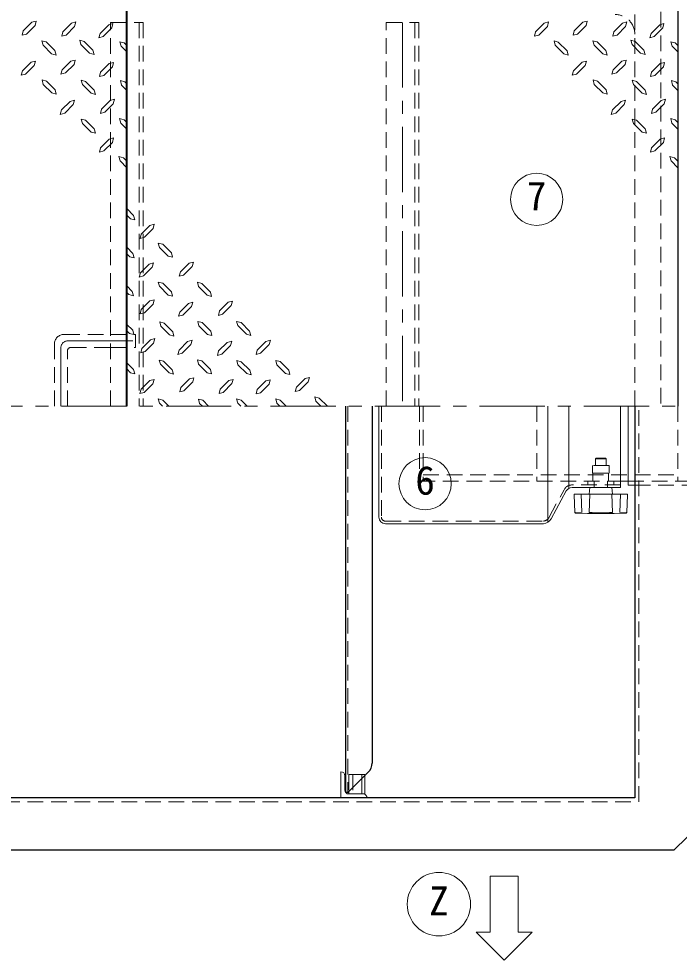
# Model space of a CAD drawing. Units: millimetres at full size, sheet at 1:10; details may follow other scales. Extents: x -2125 to 1925, y -1405 to 1405.
# Drawn here: x -329 to 177, y 321 to 1042 of the extents above; entities that cross this region are included whole.
import ezdxf
from ezdxf.enums import TextEntityAlignment as Align

# ---------------------------------------------------------------- set-up
doc = ezdxf.new("R2010")
doc.units = ezdxf.units.MM
doc.header["$LTSCALE"] = 10
doc.linetypes.add('CHAIN1', pattern=[8, 5, -1, 1, -1])
doc.linetypes.add('DASHED1', pattern=[1.8, 1.2, -0.6])
doc.layers.add('0-A', color=4, linetype='Continuous', lineweight=9)
doc.styles.add('ＭＳ ゴシック', font='')
doc.styles.get('ＭＳ ゴシック').set_extended_font_data('MS Gothic')

msp = doc.modelspace()

# ---------------------------------------------------------------- linework, layer by layer
at = {"layer": '0-A', "color": 1, "lineweight": 40}
msp.add_line((-245.8, 745.02), (-245.8, 1079.02), dxfattribs=at)
at = {"layer": '0-A', "color": 5, "lineweight": 25}
for p, q in [((176.2, 1079.02), (176.2, 745.02)), ((-78.05, 449.03), (-78.05, 745.02)), ((-58.05, 745.02), (-58.05, 471.68)), ((143.2, 745.02), (143.2, 445.02)), ((-76.55, 449.03), (-60.98, 464.61)), ((-76.55, 449.03), (-78.05, 449.03)), ((143.2, 445.02), (-1056.8, 445.02)), ((183.2, 415.02), (173.2, 405.02)), ((173.2, 405.02), (-1086.8, 405.02))]:
    msp.add_line(p, q, dxfattribs=at)
at = {"layer": '0-A', "linetype": 'DASHED1'}
for p, q in [((163.2, 1065.02), (163.2, 745.02)), ((-236.3, 1039.02), (-236.3, 745.02)), ((-25.3, 1039.02), (-25.3, 745.02)), ((143.2, 745.02), (143.2, 1045.02)), ((-258.3, 800.02), (-239.3, 800.02)), ((-239.3, 790.02), (-239.3, 800.02)), ((-258.3, 790.02), (-239.3, 790.02)), ((-50.8, 745.02), (-50.8, 660.03)), ((-21.8, 745.02), (-21.8, 687.74)), ((-18.8, 745.02), (-18.8, 687.74)), ((68.2, 745.02), (68.2, 687.74)), ((176.2, 745.02), (176.2, 687.74)), ((123.7, 699.74), (110.7, 699.74)), ((110.7, 699.74), (110.7, 693.74)), ((113.2, 704.74), (113.2, 699.74)), ((113.2, 704.74), (121.2, 704.74)), ((123.7, 699.74), (123.7, 693.74)), ((-18.8, 692.47), (176.2, 692.47)), ((110.7, 693.74), (123.7, 693.74)), ((111.2, 693.74), (111.2, 687.74)), ((123.2, 693.74), (123.2, 687.74)), ((-21.8, 687.74), (132.2, 687.74)), ((107.2, 687.74), (107.2, 684.74)), ((112.2, 682.74), (112.2, 687.74)), ((122.2, 682.74), (122.2, 687.74)), ((127.2, 687.74), (127.2, 684.74)), ((138.2, 687.74), (222.2, 687.74)), ((77.31, 659.62), (89.03, 681.1)), ((132.2, 684.74), (95.17, 684.74)), ((143.2, 684.52), (183.2, 684.52)), ((-47.8, 657.03), (73.25, 657.03)), ((-72.8, 463.02), (-72.8, 448.02)), ((-65.8, 463.02), (-65.8, 459.78))]:
    msp.add_line(p, q, dxfattribs=at)
at = {"layer": '0-A'}
for p, q in [((-325.12, 1032.5), (-318.51, 1039.12)), ((-318.51, 1039.12), (-315.25, 1040.06)), ((-315.25, 1040.06), (-316.09, 1036.7)), ((-294.88, 1031.77), (-288.27, 1038.49)), ((-288.27, 1038.49), (-284.91, 1039.33)), ((-284.91, 1039.33), (-285.85, 1035.97)), ((67.27, 1031.77), (73.88, 1038.49)), ((73.88, 1038.49), (77.14, 1039.33)), ((77.14, 1039.33), (76.3, 1035.97)), ((96.88, 1032.5), (103.49, 1039.12)), ((103.49, 1039.12), (106.75, 1040.06)), ((106.75, 1040.06), (105.91, 1036.7)), ((127.12, 1031.77), (133.73, 1038.49)), ((133.73, 1038.49), (137.09, 1039.33)), ((137.09, 1039.33), (136.15, 1035.97)), ((-325.12, 1032.5), (-326.07, 1029.14)), ((-322.71, 1030.09), (-316.09, 1036.7)), ((-294.88, 1031.77), (-295.72, 1028.51)), ((-292.36, 1029.35), (-285.85, 1035.97)), ((-266.32, 1030.61), (-259.71, 1037.23)), ((-263.91, 1028.2), (-257.29, 1034.81)), ((-259.71, 1037.23), (-256.45, 1038.17)), ((-256.45, 1038.17), (-257.29, 1034.81)), ((67.27, 1031.77), (66.32, 1028.51)), ((69.68, 1029.35), (76.3, 1035.97)), ((96.88, 1032.5), (95.93, 1029.14)), ((99.29, 1030.09), (105.91, 1036.7)), ((127.12, 1031.77), (126.28, 1028.51)), ((129.64, 1029.35), (136.15, 1035.97)), ((155.68, 1030.61), (162.29, 1037.23)), ((158.09, 1028.2), (164.71, 1034.81)), ((162.29, 1037.23), (165.55, 1038.17)), ((165.55, 1038.17), (164.71, 1034.81)), ((-322.71, 1030.09), (-326.07, 1029.14)), ((-307.59, 1024), (-310.95, 1024.94)), ((-310, 1021.58), (-310.95, 1024.94)), ((-307.59, 1024), (-300.97, 1017.38)), ((-292.36, 1029.35), (-295.72, 1028.51)), ((-278.5, 1024.42), (-281.76, 1025.36)), ((-280.92, 1022), (-281.76, 1025.36)), ((-278.5, 1024.42), (-271.78, 1017.8)), ((-266.32, 1030.61), (-267.27, 1027.25)), ((-263.91, 1028.2), (-267.27, 1027.25)), ((-247.84, 1023.37), (-251.2, 1024.21)), ((-250.26, 1020.85), (-251.2, 1024.21)), ((69.68, 1029.35), (66.32, 1028.51)), ((84.59, 1023.89), (81.34, 1024.84)), ((82.18, 1021.48), (81.34, 1024.84)), ((84.59, 1023.89), (91.31, 1017.28)), ((99.29, 1030.09), (95.93, 1029.14)), ((114.41, 1024), (111.05, 1024.94)), ((112, 1021.58), (111.05, 1024.94)), ((114.41, 1024), (121.03, 1017.38)), ((129.64, 1029.35), (126.28, 1028.51)), ((143.5, 1024.42), (140.24, 1025.36)), ((141.08, 1022), (140.24, 1025.36)), ((143.5, 1024.42), (150.22, 1017.8)), ((155.68, 1030.61), (154.73, 1027.25)), ((158.09, 1028.2), (154.73, 1027.25)), ((174.16, 1023.37), (170.8, 1024.21)), ((171.74, 1020.85), (170.8, 1024.21)), ((-310, 1021.58), (-303.39, 1014.97)), ((-300.97, 1017.38), (-300.03, 1014.02)), ((-280.92, 1022), (-274.3, 1015.39)), ((-271.78, 1017.8), (-270.94, 1014.44)), ((-250.26, 1020.85), (-245.8, 1016.39)), ((-247.84, 1023.37), (-245.8, 1021.32)), ((82.18, 1021.48), (88.79, 1014.86)), ((91.31, 1017.28), (92.15, 1014.02)), ((112, 1021.58), (118.61, 1014.97)), ((121.03, 1017.38), (121.97, 1014.02)), ((141.08, 1022), (147.7, 1015.39)), ((150.22, 1017.8), (151.06, 1014.44)), ((171.74, 1020.85), (176.2, 1016.39)), ((174.16, 1023.37), (176.2, 1021.32)), ((-300.03, 1014.02), (-303.39, 1014.97)), ((-270.94, 1014.44), (-274.3, 1015.39)), ((92.15, 1014.02), (88.79, 1014.86)), ((121.97, 1014.02), (118.61, 1014.97)), ((151.06, 1014.44), (147.7, 1015.39)), ((-323.34, 999.43), (-316.72, 1006.04)), ((-295.3, 1002.68), (-296.25, 999.32)), ((-295.3, 1002.68), (-288.69, 1009.3)), ((-292.89, 1000.27), (-286.27, 1006.88)), ((-265.9, 1000.79), (-259.29, 1007.51)), ((-263.38, 998.38), (-256.87, 1004.99)), ((-259.29, 1007.51), (-255.93, 1008.35)), ((-255.93, 1008.35), (-256.87, 1004.99)), ((98.66, 999.43), (105.28, 1006.04)), ((126.7, 1002.68), (125.75, 999.32)), ((126.7, 1002.68), (133.31, 1009.3)), ((129.11, 1000.27), (135.73, 1006.88)), ((156.1, 1000.79), (162.71, 1007.51)), ((158.62, 998.38), (165.13, 1004.99)), ((162.71, 1007.51), (166.07, 1008.35)), ((166.07, 1008.35), (165.13, 1004.99)), ((-325.75, 1001.84), (-326.7, 998.48)), ((-323.34, 999.43), (-326.7, 998.48)), ((-292.89, 1000.27), (-296.25, 999.32)), ((-265.9, 1000.79), (-266.74, 997.54)), ((-263.38, 998.38), (-266.74, 997.54)), ((96.25, 1001.84), (95.3, 998.48)), ((98.66, 999.43), (95.3, 998.48)), ((129.11, 1000.27), (125.75, 999.32)), ((156.1, 1000.79), (155.26, 997.54)), ((158.62, 998.38), (155.26, 997.54)), ((-309.79, 991.55), (-310.74, 994.91)), ((-307.38, 993.97), (-310.74, 994.91)), ((-309.79, 991.55), (-303.28, 984.94)), ((-307.38, 993.97), (-300.76, 987.35)), ((-277.45, 993.86), (-280.71, 994.7)), ((-279.87, 991.34), (-280.71, 994.7)), ((-279.87, 991.34), (-273.25, 984.73)), ((-277.45, 993.86), (-270.73, 987.14)), ((-249.94, 991.03), (-250.78, 994.39)), ((-247.42, 993.55), (-250.78, 994.39)), ((-249.94, 991.03), (-245.8, 986.88)), ((-247.42, 993.55), (-245.8, 991.92)), ((112.21, 991.55), (111.26, 994.91)), ((114.62, 993.97), (111.26, 994.91)), ((112.21, 991.55), (118.72, 984.94)), ((114.62, 993.97), (121.24, 987.35)), ((144.55, 993.86), (141.29, 994.7)), ((142.13, 991.34), (141.29, 994.7)), ((142.13, 991.34), (148.75, 984.73)), ((144.55, 993.86), (151.27, 987.14)), ((172.06, 991.03), (171.22, 994.39)), ((174.58, 993.55), (171.22, 994.39)), ((172.06, 991.03), (176.2, 986.88)), ((174.58, 993.55), (176.2, 991.92)), ((-299.92, 983.99), (-303.28, 984.94)), ((-300.76, 987.35), (-299.92, 983.99)), ((-269.89, 983.89), (-273.25, 984.73)), ((-270.73, 987.14), (-269.89, 983.89)), ((122.08, 983.99), (118.72, 984.94)), ((121.24, 987.35), (122.08, 983.99)), ((152.11, 983.89), (148.75, 984.73)), ((151.27, 987.14), (152.11, 983.89)), ((-295.83, 971.92), (-289.21, 978.53)), ((-293.41, 969.5), (-286.8, 976.12)), ((-265.27, 972.55), (-258.66, 979.27)), ((-262.75, 970.13), (-256.24, 976.75)), ((-258.66, 979.27), (-255.3, 980.11)), ((-255.3, 980.11), (-256.24, 976.75)), ((126.17, 971.92), (132.79, 978.53)), ((128.59, 969.5), (135.2, 976.12)), ((156.73, 972.55), (163.34, 979.27)), ((159.25, 970.13), (165.76, 976.75)), ((163.34, 979.27), (166.7, 980.11)), ((166.7, 980.11), (165.76, 976.75)), ((-295.83, 971.92), (-296.77, 968.56)), ((-293.41, 969.5), (-296.77, 968.56)), ((-265.27, 972.55), (-266.11, 969.29)), ((-262.75, 970.13), (-266.11, 969.29)), ((126.17, 971.92), (125.23, 968.56)), ((128.59, 969.5), (125.23, 968.56)), ((156.73, 972.55), (155.89, 969.29)), ((159.25, 970.13), (155.89, 969.29)), ((-277.45, 964.04), (-280.81, 964.88)), ((-279.87, 961.52), (-280.81, 964.88)), ((-279.87, 961.52), (-273.25, 955.01)), ((-277.45, 964.04), (-270.84, 957.43)), ((-250.36, 961.94), (-251.31, 965.3)), ((-247.95, 964.46), (-251.31, 965.3)), ((-250.36, 961.94), (-245.8, 957.19)), ((-247.95, 964.46), (-245.8, 962.31)), ((144.55, 964.04), (141.19, 964.88)), ((142.13, 961.52), (141.19, 964.88)), ((142.13, 961.52), (148.75, 955.01)), ((144.55, 964.04), (151.16, 957.43)), ((171.64, 961.94), (170.69, 965.3)), ((174.05, 964.46), (170.69, 965.3)), ((171.64, 961.94), (176.2, 957.19)), ((174.05, 964.46), (176.2, 962.31)), ((-269.89, 954.07), (-273.25, 955.01)), ((-270.84, 957.43), (-269.89, 954.07)), ((152.11, 954.07), (148.75, 955.01)), ((151.16, 957.43), (152.11, 954.07)), ((-265.9, 942.94), (-259.29, 949.55)), ((-263.38, 940.52), (-256.87, 947.14)), ((-259.29, 949.55), (-255.93, 950.5)), ((-255.93, 950.5), (-256.87, 947.14)), ((156.1, 942.94), (162.71, 949.55)), ((158.62, 940.52), (165.13, 947.14)), ((162.71, 949.55), (166.07, 950.5)), ((166.07, 950.5), (165.13, 947.14)), ((-265.9, 942.94), (-266.74, 939.58)), ((-263.38, 940.52), (-266.74, 939.58)), ((156.1, 942.94), (155.26, 939.58)), ((158.62, 940.52), (155.26, 939.58)), ((-250.89, 932.86), (-251.83, 936.22)), ((-248.47, 935.38), (-251.83, 936.22)), ((-250.89, 932.86), (-245.8, 927.56)), ((-248.47, 935.38), (-245.8, 932.7)), ((171.11, 932.86), (170.17, 936.22)), ((173.53, 935.38), (170.17, 936.22)), ((171.11, 932.86), (176.2, 927.56)), ((173.53, 935.38), (176.2, 932.7)), ((-240.7, 891.18), (-245.8, 896.47)), ((-243.12, 888.66), (-245.8, 891.34)), ((-243.12, 888.66), (-239.76, 887.82)), ((-240.7, 891.18), (-239.76, 887.82)), ((-228.21, 883.51), (-234.72, 876.9)), ((-225.69, 881.1), (-232.3, 874.48)), ((-228.21, 883.51), (-224.85, 884.46)), ((-225.69, 881.1), (-224.85, 884.46)), ((-235.66, 873.54), (-234.72, 876.9)), ((-232.3, 874.48), (-235.66, 873.54)), ((-241.23, 862.09), (-245.8, 866.84)), ((-221.7, 869.97), (-218.34, 869.02)), ((-220.75, 866.61), (-221.7, 869.97)), ((-214.14, 859.99), (-220.75, 866.61)), ((-211.72, 862.51), (-218.34, 869.02)), ((-243.64, 859.57), (-245.8, 861.73)), ((-243.64, 859.57), (-240.28, 858.73)), ((-241.23, 862.09), (-240.28, 858.73)), ((-214.14, 859.99), (-210.78, 859.15)), ((-211.72, 862.51), (-210.78, 859.15)), ((-228.84, 853.9), (-235.35, 847.29)), ((-226.32, 851.49), (-232.93, 844.77)), ((-228.84, 853.9), (-225.48, 854.74)), ((-226.32, 851.49), (-225.48, 854.74)), ((-198.18, 854.53), (-204.79, 847.92)), ((-195.76, 852.12), (-202.38, 845.5)), ((-198.18, 854.53), (-194.82, 855.48)), ((-195.76, 852.12), (-194.82, 855.48)), ((-236.29, 843.93), (-235.35, 847.29)), ((-232.93, 844.77), (-236.29, 843.93)), ((-241.65, 833.01), (-245.8, 837.16)), ((-221.7, 840.15), (-218.34, 839.31)), ((-220.86, 836.89), (-221.7, 840.15)), ((-214.14, 830.17), (-220.86, 836.89)), ((-211.72, 832.69), (-218.34, 839.31)), ((-191.67, 840.04), (-188.31, 839.1)), ((-190.83, 836.68), (-191.67, 840.04)), ((-184.21, 830.07), (-190.83, 836.68)), ((-181.8, 832.48), (-188.31, 839.1)), ((-244.17, 830.49), (-245.8, 832.12)), ((-244.17, 830.49), (-240.81, 829.65)), ((-241.65, 833.01), (-240.81, 829.65)), ((-214.14, 830.17), (-210.88, 829.33)), ((-211.72, 832.69), (-210.88, 829.33)), ((-184.21, 830.07), (-180.85, 829.12)), ((-181.8, 832.48), (-180.85, 829.12)), ((-228.21, 825.66), (-234.72, 819.04)), ((-225.69, 823.24), (-232.3, 816.52)), ((-228.21, 825.66), (-224.85, 826.5)), ((-225.69, 823.24), (-224.85, 826.5)), ((-198.7, 823.77), (-205.32, 817.15)), ((-198.7, 823.77), (-195.34, 824.71)), ((-196.29, 821.35), (-195.34, 824.71)), ((-168.25, 824.61), (-174.87, 817.99)), ((-168.25, 824.61), (-164.89, 825.55)), ((-165.84, 822.19), (-164.89, 825.55)), ((-235.66, 815.68), (-234.72, 819.04)), ((-232.3, 816.52), (-235.66, 815.68)), ((-196.29, 821.35), (-202.9, 814.74)), ((-241.33, 803.19), (-245.8, 807.65)), ((-220.65, 809.59), (-217.29, 808.65)), ((-219.81, 806.23), (-220.65, 809.59)), ((-210.67, 802.03), (-217.29, 808.65)), ((-191.56, 810.01), (-188.2, 809.07)), ((-190.62, 806.65), (-191.56, 810.01)), ((-181.59, 802.45), (-188.2, 809.07)), ((-161.74, 810.01), (-158.38, 809.17)), ((-160.9, 806.76), (-161.74, 810.01)), ((-151.77, 802.56), (-158.38, 809.17)), ((-243.75, 800.67), (-245.8, 802.72)), ((-243.75, 800.67), (-240.39, 799.83)), ((-241.33, 803.19), (-240.39, 799.83)), ((-213.09, 799.62), (-219.81, 806.23)), ((-210.67, 802.03), (-209.83, 798.67)), ((-184, 800.04), (-190.62, 806.65)), ((-181.59, 802.45), (-180.64, 799.09)), ((-154.18, 800.14), (-160.9, 806.76)), ((-151.77, 802.56), (-150.93, 799.2)), ((-227.68, 795.84), (-234.3, 789.22)), ((-225.27, 793.42), (-231.88, 786.81)), ((-227.68, 795.84), (-224.32, 796.78)), ((-225.27, 793.42), (-224.32, 796.78)), ((-213.09, 799.62), (-209.83, 798.67)), ((-199.23, 794.68), (-205.74, 788.07)), ((-199.23, 794.68), (-195.87, 795.52)), ((-196.71, 792.27), (-195.87, 795.52)), ((-184, 800.04), (-180.64, 799.09)), ((-168.88, 793.95), (-175.5, 787.33)), ((-168.88, 793.95), (-165.52, 794.89)), ((-166.47, 791.53), (-165.52, 794.89)), ((-154.18, 800.14), (-150.93, 799.2)), ((-139.27, 794.68), (-145.89, 788.07)), ((-139.27, 794.68), (-135.91, 795.52)), ((-136.86, 792.27), (-135.91, 795.52)), ((-235.14, 785.86), (-234.3, 789.22)), ((-231.88, 786.81), (-235.14, 785.86)), ((-206.68, 784.71), (-205.74, 788.07)), ((-196.71, 792.27), (-203.32, 785.55)), ((-176.34, 783.97), (-175.5, 787.33)), ((-166.47, 791.53), (-173.08, 784.92)), ((-146.73, 784.71), (-145.89, 788.07)), ((-136.86, 792.27), (-143.47, 785.55)), ((-221.07, 780.4), (-217.71, 779.56)), ((-220.12, 777.15), (-221.07, 780.4)), ((-211.09, 772.95), (-217.71, 779.56)), ((-203.32, 785.55), (-206.68, 784.71)), ((-191.67, 780.61), (-188.31, 779.67)), ((-190.83, 777.25), (-191.67, 780.61)), ((-181.8, 773.16), (-188.31, 779.67)), ((-173.08, 784.92), (-176.34, 783.97)), ((-161.53, 779.98), (-158.17, 779.14)), ((-160.69, 776.73), (-161.53, 779.98)), ((-151.56, 772.53), (-158.17, 779.14)), ((-143.47, 785.55), (-146.73, 784.71)), ((-121.84, 772.63), (-128.46, 779.25)), ((-240.7, 773.16), (-245.8, 778.25)), ((-243.12, 770.64), (-245.8, 773.7)), ((-240.7, 773.16), (-239.76, 769.8)), ((-213.51, 770.53), (-220.12, 777.15)), ((-211.09, 772.95), (-210.15, 769.59)), ((-184.21, 770.64), (-190.83, 777.25)), ((-181.8, 773.16), (-180.85, 769.8)), ((-153.97, 770.11), (-160.69, 776.73)), ((-151.56, 772.53), (-150.72, 769.17)), ((-124.26, 770.11), (-130.87, 776.83)), ((-121.84, 772.63), (-121, 769.27)), ((-243.12, 770.64), (-239.76, 769.8)), ((-228.31, 764.65), (-234.93, 758.04)), ((-228.31, 764.65), (-224.95, 765.49)), ((-225.9, 762.24), (-224.95, 765.49)), ((-213.51, 770.53), (-210.15, 769.59)), ((-197.86, 766.02), (-204.48, 759.4)), ((-197.86, 766.02), (-194.5, 766.86)), ((-195.34, 763.6), (-194.5, 766.86)), ((-184.21, 770.64), (-180.85, 769.8)), ((-167.73, 764.76), (-174.34, 758.14)), ((-167.73, 764.76), (-164.37, 765.6)), ((-165.31, 762.34), (-164.37, 765.6)), ((-153.97, 770.11), (-150.72, 769.17)), ((-139.38, 764.44), (-145.89, 757.83)), ((-139.38, 764.44), (-136.02, 765.28)), ((-136.86, 762.03), (-136.02, 765.28)), ((-124.26, 770.11), (-121, 769.27)), ((-109.35, 766.23), (-115.96, 759.61)), ((-109.35, 766.23), (-105.99, 767.07)), ((-106.83, 763.81), (-105.99, 767.07)), ((-235.87, 754.68), (-234.93, 758.04)), ((-225.9, 762.24), (-232.51, 755.52)), ((-205.32, 756.04), (-204.48, 759.4)), ((-195.34, 763.6), (-202.06, 756.88)), ((-165.31, 762.34), (-171.93, 755.62)), ((-116.8, 756.25), (-115.96, 759.61)), ((-113.55, 757.09), (-116.8, 756.25)), ((-106.83, 763.81), (-113.55, 757.09)), ((-232.51, 755.52), (-235.87, 754.68)), ((-221.7, 750.69), (-218.34, 749.74)), ((-220.75, 747.33), (-221.7, 750.69)), ((-202.06, 756.88), (-205.32, 756.04)), ((-191.04, 750.48), (-187.68, 749.64)), ((-190.2, 747.22), (-191.04, 750.48)), ((-161.74, 750.69), (-158.38, 749.74)), ((-160.9, 747.33), (-161.74, 750.69)), ((-92.19, 745.02), (-98.53, 751.21)), ((-218.44, 745.02), (-220.75, 747.33)), ((-213.61, 745.02), (-218.34, 749.74)), ((-187.99, 745.02), (-190.2, 747.22)), ((-183.24, 745.02), (-187.68, 749.64)), ((-158.59, 745.02), (-160.9, 747.33)), ((-153.66, 745.02), (-158.38, 749.74)), ((-123.73, 745.02), (-128.46, 749.74)), ((-97.17, 745.02), (-100.95, 748.8)), ((76.51, 656), (76.51, 745.02)), ((92.62, 745.02), (92.62, 682.04)), ((138.2, 687.74), (132.2, 687.74)), ((32.49, 385.02), (32.49, 342.16)), ((32.49, 385.02), (53.92, 385.02)), ((53.92, 385.02), (53.92, 342.16)), ((21.78, 342.16), (32.49, 342.16)), ((43.2, 320.73), (21.78, 342.16)), ((43.2, 320.73), (64.63, 342.16)), ((53.92, 342.16), (64.63, 342.16))]:
    msp.add_line(p, q, dxfattribs=at)
at = {"layer": '0-A', "color": 7, "linetype": 'DASHED1', "lineweight": 18}
for p, q in [((-258.3, 1039.02), (-233.3, 1039.02)), ((-258.3, 745.02), (-258.3, 1039.02)), ((-233.3, 1039.02), (-233.3, 745.02)), ((-47.3, 1039.02), (-22.3, 1039.02)), ((-47.3, 745.02), (-47.3, 1039.02)), ((-22.3, 1039.02), (-22.3, 745.02)), ((-293.8, 800.02), (-258.3, 800.02)), ((-301.3, 745.02), (-301.3, 792.52)), ((-291.3, 745.02), (-291.3, 787.52)), ((-288.8, 790.02), (-258.3, 790.02)), ((-76.55, 745.02), (-76.55, 449.03)), ((146.2, 442.02), (146.2, 745.02)), ((-1059.8, 442.02), (146.2, 442.02))]:
    msp.add_line(p, q, dxfattribs=at)
at = {"layer": '0-A', "linetype": 'CHAIN1'}
for p, q in [((-34.8, 1039.02), (-34.8, 745.02)), ((-291.3, 795.02), (-239.3, 795.02)), ((-296.3, 745.02), (-296.3, 790.02)), ((-1335.8, 745.02), (583.2, 745.02))]:
    msp.add_line(p, q, dxfattribs=at)
at = {"layer": '0-A', "color": 7, "lineweight": 18}
for p, q in [((-52.8, 745.02), (-52.8, 660.03)), ((132.2, 745.02), (132.2, 682.74)), ((138.2, 745.02), (138.2, 684.52)), ((90.78, 680.14), (79.07, 658.66)), ((95.17, 682.74), (132.2, 682.74)), ((108.2, 677.74), (108.7, 682.74)), ((126.2, 677.74), (125.7, 682.74)), ((138.2, 684.52), (143.2, 684.52)), ((97.34, 663.68), (96.85, 677.23)), ((137.06, 677.74), (97.35, 677.74)), ((102.08, 677.74), (102.58, 663.74)), ((108.21, 663.74), (108.71, 677.74)), ((126.19, 663.74), (125.69, 677.74)), ((132.33, 677.74), (131.83, 663.74)), ((137.07, 663.68), (137.55, 677.23)), ((97.81, 663.2), (106.96, 662.76)), ((126.96, 662.74), (107.44, 662.74)), ((136.6, 663.2), (127.44, 662.76)), ((-47.8, 655.03), (73.31, 655.03)), ((-81.8, 465.02), (-81.8, 445.02)), ((-78.8, 451.02), (-78.8, 462.02)), ((-63.64, 448.02), (-63.64, 461.94)), ((-65.8, 459.78), (-65.8, 448.02)), ((-75.8, 449.78), (-75.8, 448.02)), ((-75.8, 448.02), (-63.64, 448.02))]:
    msp.add_line(p, q, dxfattribs=at)
at = {"layer": '0-A'}
for points in [[(-288.69, 1009.3), (-285.33, 1010.14), (-286.27, 1006.88)], [(133.31, 1009.3), (136.67, 1010.14), (135.73, 1006.88)], [(-325.75, 1001.84), (-319.14, 1008.46), (-315.88, 1009.4), (-316.72, 1006.04)], [(96.25, 1001.84), (102.86, 1008.46), (106.12, 1009.4), (105.28, 1006.04)], [(-289.21, 978.53), (-285.85, 979.37), (-286.8, 976.12)], [(132.79, 978.53), (136.15, 979.37), (135.2, 976.12)], [(-202.38, 845.5), (-205.74, 844.66), (-204.79, 847.92)], [(-165.84, 822.19), (-172.45, 815.58), (-175.71, 814.63), (-174.87, 817.99)], [(-202.9, 814.74), (-206.26, 813.9), (-205.32, 817.15)], [(-130.87, 776.83), (-131.82, 780.09), (-128.46, 779.25)], [(-171.93, 755.62), (-175.18, 754.78), (-174.34, 758.14)], [(-136.86, 762.03), (-143.47, 755.31), (-146.83, 754.47), (-145.89, 757.83)], [(-128.56, 745.02), (-130.87, 747.33), (-131.82, 750.58), (-128.46, 749.74)], [(-100.95, 748.8), (-101.89, 752.16), (-98.53, 751.21)]]:
    msp.add_lwpolyline(points, dxfattribs=at)
at = {"layer": '0-A', "linetype": 'DASHED1'}
for points in [[(113.2, 704.74), (113.7, 705.24), (120.7, 705.24), (121.2, 704.74), (121.2, 699.74)], [(-63.64, 461.94), (-63.64, 463.02), (-75.8, 463.02), (-75.8, 449.78)]]:
    msp.add_lwpolyline(points, dxfattribs=at)
at = {"layer": '0-A', "color": 7, "lineweight": 18}
for centre, radius in [((68.03, 903.47), 20), ((-17.39, 685.65), 20), ((-6.8, 363.59), 24.29)]:
    msp.add_circle(centre, radius, dxfattribs=at)
at = {"layer": '0-A', "linetype": 'DASHED1'}
for centre, radius, start, end in [((128.2, 1030.02), 15, 0, 90), ((95.17, 677.74), 7, 90, 151.38954), ((-47.8, 660.03), 3, 180, 270), ((72.92, 662.02), 5, 273.76262, 331.38954)]:
    msp.add_arc(centre, radius, start, end, dxfattribs=at)
at = {"layer": '0-A', "color": 7, "linetype": 'DASHED1', "lineweight": 18}
for centre, radius in [((-293.8, 792.52), 7.5), ((-288.8, 787.52), 2.5)]:
    msp.add_arc(centre, radius, 90, 180, dxfattribs=at)
at = {"layer": '0-A', "linetype": 'CHAIN1'}
msp.add_arc((-291.3, 790.02), 5, 90, 180, dxfattribs=at)
at = {"layer": '0-A', "color": 7, "lineweight": 18}
for centre, radius, start, end in [((95.17, 677.74), 5, 90, 151.38954), ((97.35, 677.24), 0.5, 90, 182.04541), ((137.06, 677.24), 0.5, 357.95459, 90), ((99.96, 670.38), 7.13, 248.41749, 291.58251), ((97.84, 663.7), 0.5, 182.04541, 267.23949), ((117.2, 744.3), 81.06, 263.6327, 276.3673), ((134.45, 670.38), 7.13, 248.41749, 291.58251), ((136.57, 663.7), 0.5, 272.76051, 357.95459), ((-47.8, 660.03), 5, 180, 270), ((72.92, 662.02), 7, 273.17983, 331.38954), ((107.44, 672.74), 10, 267.23949, 270), ((126.96, 672.74), 10, 270, 272.76051), ((-81.8, 462.02), 3, 0, 90), ((-75.8, 451.02), 3, 180, 270), ((-64.8, 445.02), 3, 0, 90)]:
    msp.add_arc(centre, radius, start, end, dxfattribs=at)
at = {"layer": '0-A', "color": 5, "lineweight": 25}
msp.add_arc((-68.05, 471.68), 10, 315, 360, dxfattribs=at)

# ---------------------------------------------------------------- texts
at = {"layer": '0-A', "color": 7, "style": 'ＭＳ ゴシック'}
for s, p in [('7', (60.53, 888.47)), ('6', (-24.89, 670.65)), ('Z', (-14.3, 348.59))]:
    msp.add_text(s, height=21.99, dxfattribs=at).set_placement(p, align=Align.BOTTOM_LEFT)

doc.saveas('drawing.dxf')
